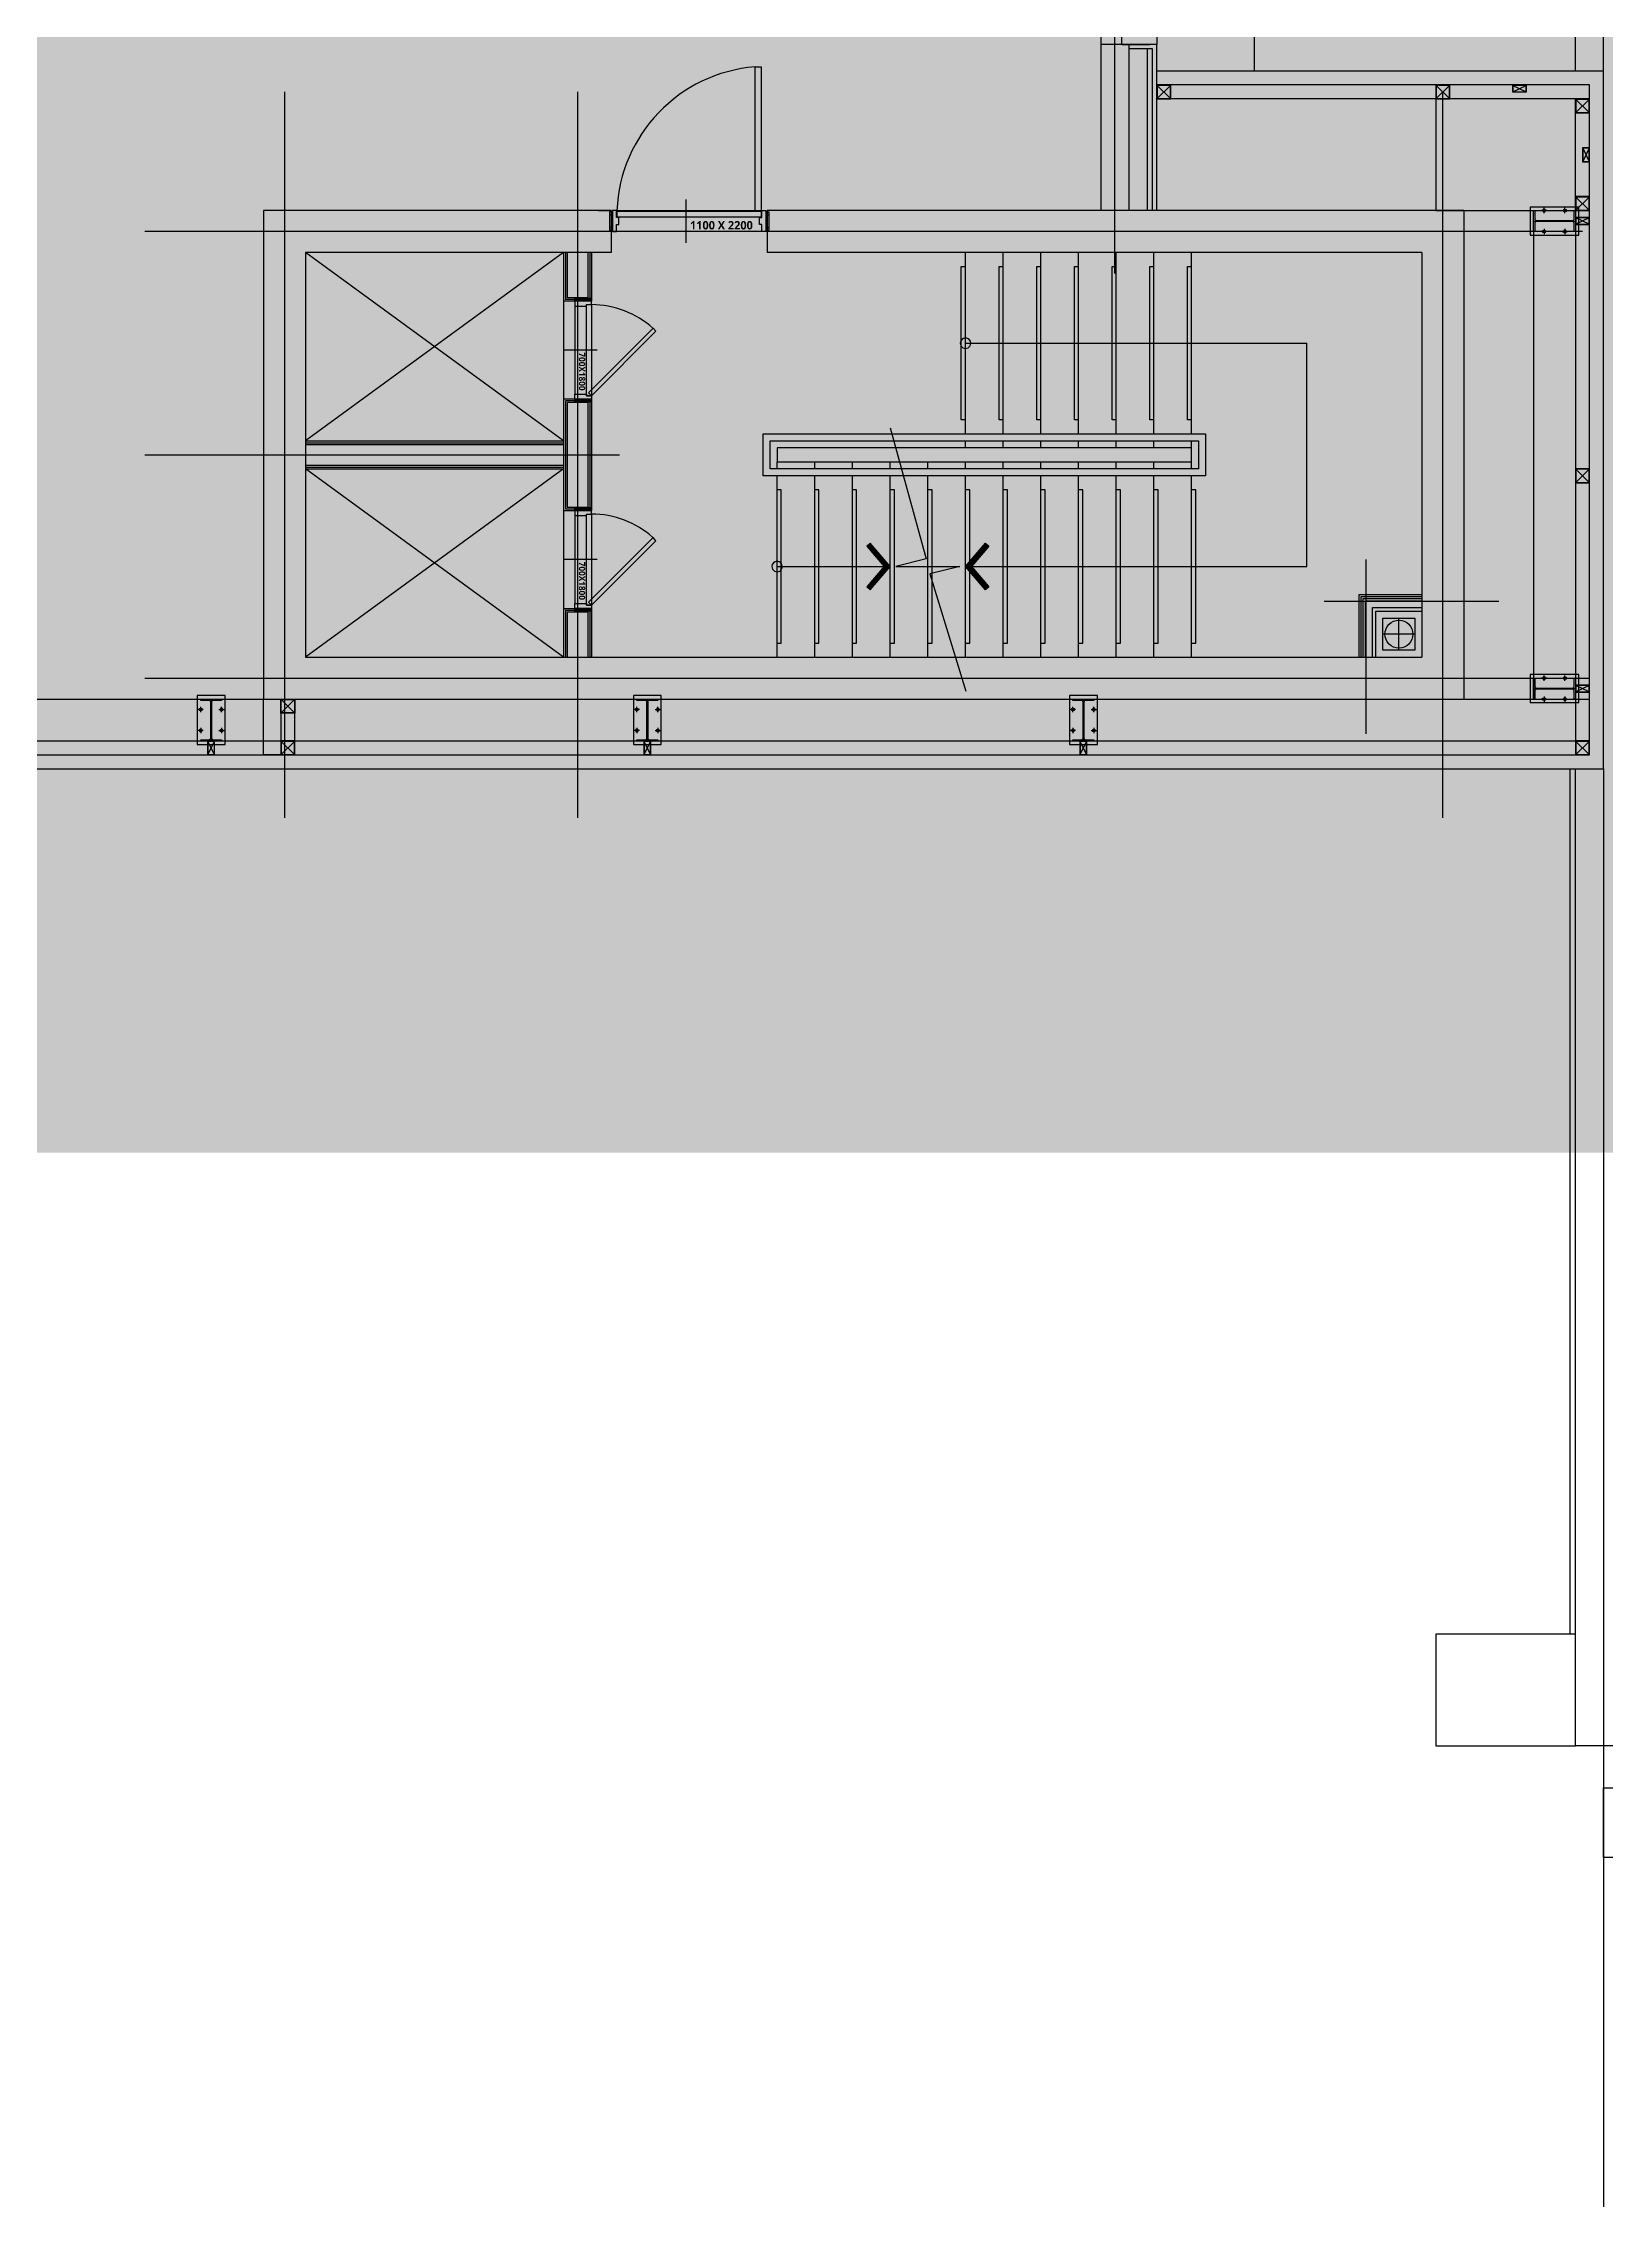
# Model space of a CAD drawing. Header units: millimetres. Extents: x 0 to 356400, y 0 to 68257.
# Drawn here: x 21937 to 22385, y 6091 to 6710 of the extents above; entities that cross this region are included whole.
import ezdxf
from ezdxf.enums import TextEntityAlignment as Align

# ---------------------------------------------------------------- set-up
doc = ezdxf.new("R2010")
doc.units = ezdxf.units.MM
doc.header["$LTSCALE"] = 75
doc.linetypes.add('HID', pattern=[2.3, 1.5, -0.8])
for name, color, linetype in [('1', 7, 'Continuous'), ('6', 6, 'Continuous'), ('8', 8, 'Continuous'), ('AA-XXXX-TXT1', 2, 'Continuous'), ('SS-PLATE', 32, 'Continuous')]:
    doc.layers.add(name, color=color, linetype=linetype)
doc.styles.add('SHP-나눔bo', font='')
doc.styles.get('SHP-나눔bo').set_extended_font_data('NanumGothic', bold=True)

# ---------------------------------------------------------------- blocks, each defined once
blk = doc.blocks.new('BOLT')
at = {"layer": '1', "color": 251}
for p, q in [((-21, 0), (21, 0)), ((0, -21), (0, 21))]:
    blk.add_line(p, q, dxfattribs=at)
at = {"layer": '6', "color": 251}
blk.add_circle((0, 0), 11, dxfattribs=at)
blk = doc.blocks.new('WC2_BP')
at = {"layer": 'SS-PLATE', "color": 251, "ltscale": 0.05}
blk.add_lwpolyline([(-175, -100), (175, -100), (175, 100), (-175, 100)], close=True, dxfattribs=at)
at = {"linetype": 'HID', "yscale": 0.909090909090909, "zscale": 0.909090909090909}
for p, xscale in [((-75, 75), -0.909090909090909), ((75, 75), 0.909090909090909)]:
    blk.add_blockref('BOLT', p, dxfattribs=dict(at, xscale=xscale))
at = {"linetype": 'HID', "yscale": 0.909090909090909, "zscale": 0.909090909090909, "rotation": 180}
for p, xscale in [((-75, -75), 0.909090909090909), ((75, -75), -0.909090909090909)]:
    blk.add_blockref('BOLT', p, dxfattribs=dict(at, xscale=xscale))
blk = doc.blocks.new('G$C7369CDF7')
at = {"layer": '8'}
for p, q in [((28630, 72750), (28630, 57850)), ((28930, 58050), (28930, 72750)), ((29430, 72750), (29430, 58050)), ((16630, 58050), (10230, 58050)), ((21630, 58050), (16630, 58050)), ((16630, 58050), (16630, 54850)), ((21630, 45550), (21630, 58050)), ((21630, 58050), (97030, 58050)), ((29430, 58050), (28930, 58050)), ((16630, 57850), (10230, 57850)), ((21530, 57950), (16730, 57950)), ((16730, 57950), (16730, 54850)), ((16930, 57950), (16830, 57950)), ((16830, 57950), (16830, 57850)), ((17630, 57850), (16830, 57850)), ((16830, 57850), (16830, 56850)), ((16830, 57850), (16930, 57850)), ((16833, 57852), (16928, 57948)), ((16833, 57948), (16928, 57852)), ((16928, 57948), (16833, 57948)), ((16833, 57948), (16833, 57852)), ((16833, 57852), (16928, 57852)), ((16928, 57852), (16928, 57948)), ((16930, 57850), (16930, 57950)), ((17280, 57950, -103000), (17180, 57950, -103000)), ((17180, 57950, -103000), (17180, 57900, -103000)), ((17180, 57900, -103000), (17280, 57900, -103000)), ((17183, 57902, -103000), (17278, 57948, -103000)), ((17183, 57948, -103000), (17278, 57902, -103000)), ((17278, 57948, -103000), (17183, 57948, -103000)), ((17183, 57948, -103000), (17183, 57902, -103000)), ((17183, 57902, -103000), (17278, 57902, -103000)), ((17278, 57902, -103000), (17278, 57948, -103000)), ((17280, 57900, -103000), (17280, 57950, -103000)), ((17630, 57950), (17530, 57950)), ((17530, 57950), (17530, 57850)), ((17530, 57850), (17630, 57850)), ((17533, 57852), (17628, 57948)), ((17533, 57948), (17628, 57852)), ((17628, 57948), (17533, 57948)), ((17533, 57948), (17533, 57852)), ((17533, 57852), (17628, 57852)), ((17628, 57852), (17628, 57948)), ((17630, 57850), (17630, 57950)), ((17630, 56850), (17630, 57850)), ((17683, 57948, -103000), (17728, 57852, -103000)), ((17728, 57948, -103000), (17683, 57852, -103000)), ((17705, 57550, -103000), (17705, 57850, -103000)), ((17780, 57900), (17780, 47600)), ((17780, 57850), (21430, 57850)), ((19580, 57950), (19480, 57950)), ((19480, 57950), (19480, 57850)), ((19480, 57850), (19580, 57850)), ((19483, 57852), (19578, 57948)), ((19483, 57948), (19578, 57852)), ((19578, 57948), (19483, 57948)), ((19483, 57948), (19483, 57852)), ((19483, 57852), (19578, 57852)), ((19578, 57852), (19578, 57948)), ((19580, 57850), (19580, 57950)), ((20980, 56900), (20980, 57950)), ((20980, 47600), (20980, 57900)), ((21033, 57948, -103000), (21078, 57852, -103000)), ((21078, 57948, -103000), (21033, 57852, -103000)), ((21055, 57550, -103000), (21055, 57850, -103000)), ((21130, 45550), (21130, 57950)), ((21430, 45550), (21430, 57950)), ((21530, 57950), (21430, 57950)), ((21430, 57950), (21430, 57850)), ((21430, 57850), (21530, 57850)), ((21433, 57852), (21528, 57948)), ((21433, 57948), (21528, 57852)), ((21528, 57948), (21433, 57948)), ((21433, 57948), (21433, 57852)), ((21433, 57852), (21528, 57852)), ((21528, 57852), (21528, 57948)), ((21530, 45550), (21530, 57950)), ((21530, 57850), (21530, 57950)), ((27830, 57850), (21630, 57850)), ((28630, 57850), (27830, 57850)), ((27830, 57850), (27830, 56850)), ((28630, 56850), (28630, 57850)), ((17702, 57700, -103000), (17709, 57700, -103000)), ((21052, 57700, -103000), (21059, 57700, -103000)), ((27830, 57812), (21630, 57812)), ((17780, 57550), (21130, 57550)), ((16780, 57500, -103000), (16730, 57500, -103000)), ((16730, 57500, -103000), (16730, 57400, -103000)), ((16730, 57400, -103000), (16780, 57400, -103000)), ((16778, 57402, -103000), (16733, 57498, -103000)), ((16733, 57402, -103000), (16778, 57498, -103000)), ((16778, 57498, -103000), (16733, 57498, -103000)), ((16733, 57498, -103000), (16733, 57402, -103000)), ((16733, 57402, -103000), (16778, 57402, -103000)), ((16778, 57402, -103000), (16778, 57498, -103000)), ((16780, 57400, -103000), (16780, 57500, -103000)), ((20430, 57300), (20430, 56050)), ((16830, 57050), (16830, 54850)), ((17630, 57050), (21130, 57050)), ((17630, 57050), (17630, 52060)), ((21130, 48450), (21130, 57050)), ((16830, 56950), (16730, 56950)), ((16730, 56950), (16730, 56850)), ((16733, 56852), (16828, 56948)), ((16733, 56948), (16828, 56852)), ((16828, 56948), (16733, 56948)), ((16733, 56948), (16733, 56852)), ((21980, 56900), (16780, 56900)), ((16828, 56852), (16828, 56948)), ((16830, 56850), (16830, 56950)), ((16730, 56850), (16830, 56850)), ((16733, 56852), (16828, 56852)), ((16830, 56850), (17630, 56850)), ((17930, 56750), (20830, 56750)), ((17930, 56750), (17930, 52060)), ((20380, 56300), (20380, 56750)), ((20395, 56315), (20395, 56750)), ((20410, 56330), (20410, 56750)), ((20425, 56345), (20425, 56750)), ((20475, 56395), (20475, 56750)), ((20500, 56420), (20500, 56750)), ((20830, 48750), (20830, 56750)), ((27830, 56850), (28630, 56850)), ((20550, 56470), (20550, 56700)), ((20550, 56700), (20780, 56700)), ((20780, 56585), (20550, 56585)), ((20665, 56700), (20665, 56470)), ((20780, 56700), (20780, 56470)), ((20780, 56470), (20550, 56470)), ((21380, 56350), (20130, 56350)), ((20830, 56300), (20380, 56300)), ((20830, 56315), (20395, 56315)), ((20830, 56330), (20410, 56330)), ((20830, 56345), (20425, 56345)), ((20830, 56395), (20475, 56395)), ((20830, 56420), (20500, 56420)), ((18580, 53480), (18580, 55925)), ((20180, 55925), (18580, 55925)), ((20180, 53480), (20180, 55925)), ((16630, 55550), (5730, 55550)), ((19230, 52030), (19230, 55200)), ((19230, 55200), (19530, 55200)), ((19530, 55200), (19530, 52030)), ((19230, 55100), (17930, 55100)), ((18030, 55070), (18030, 55100)), ((19130, 55070), (18030, 55070)), ((19130, 55100), (19130, 55070)), ((19280, 52080), (19280, 55150)), ((19280, 55150), (19480, 55150)), ((19330, 55100), (19280, 55100)), ((19430, 55100), (19330, 55100)), ((19330, 55100), (19330, 52130)), ((19480, 55100), (19430, 55100)), ((19430, 52130), (19430, 55100)), ((19480, 55150), (19480, 52080)), ((20830, 55100), (19530, 55100)), ((20730, 55130), (19630, 55130)), ((19630, 55130), (19630, 55100)), ((20730, 55100), (20730, 55130)), ((16830, 54950), (16730, 54950)), ((16730, 54950), (16730, 54850)), ((16733, 54852), (16828, 54948)), ((16733, 54948), (16828, 54852)), ((16828, 54948), (16733, 54948)), ((16733, 54948), (16733, 54852)), ((16828, 54852), (16828, 54948)), ((16830, 54850), (16830, 54950)), ((15220, 54850), (16440, 54850)), ((17630, 54850), (16440, 54850)), ((16440, 54850), (16440, 54650)), ((16440, 54600), (16440, 54800)), ((17630, 54820), (16470, 54820)), ((16470, 54820), (16470, 54650)), ((17630, 54785), (16470, 54785)), ((16730, 54850), (16830, 54850)), ((16733, 54852), (16828, 54852)), ((19230, 54830), (17930, 54830)), ((18030, 54800), (18030, 54830)), ((19130, 54800), (18030, 54800)), ((19130, 54830), (19130, 54800)), ((19330, 54830), (19280, 54830)), ((19480, 54830), (19430, 54830)), ((20830, 54830), (19530, 54830)), ((20730, 54860), (19630, 54860)), ((19630, 54860), (19630, 54830)), ((20730, 54830), (20730, 54860)), ((16440, 54600), (15220, 54600)), ((16440, 54650), (17630, 54650)), ((16440, 54650), (16440, 54450)), ((20730, 54590), (19630, 54590)), ((19630, 54590), (19630, 54560)), ((20730, 54560), (20730, 54590)), ((18080, 54550), (6230, 54550)), ((15220, 54450), (16440, 54450)), ((16440, 54450), (17630, 54450)), ((19230, 54560), (17930, 54560)), ((18030, 54530), (18030, 54560)), ((19130, 54530), (18030, 54530)), ((19130, 54560), (19130, 54530)), ((19330, 54560), (19280, 54560)), ((19480, 54560), (19430, 54560)), ((20830, 54560), (19530, 54560)), ((19230, 54290), (17930, 54290)), ((18030, 54260), (18030, 54290)), ((19130, 54290), (19130, 54260)), ((19330, 54290), (19280, 54290)), ((19480, 54290), (19430, 54290)), ((20830, 54290), (19530, 54290)), ((20730, 54320), (19630, 54320)), ((19630, 54320), (19630, 54290)), ((20730, 54290), (20730, 54320)), ((21130, 54325, -103000), (21430, 54325, -103000)), ((21280, 54328, -103000), (21280, 54322, -103000)), ((21528, 54348, -103000), (21433, 54302, -103000)), ((21528, 54302, -103000), (21433, 54348, -103000)), ((19130, 54260), (18030, 54260)), ((19230, 54020), (17930, 54020)), ((18030, 53990), (18030, 54020)), ((19130, 53990), (18030, 53990)), ((19130, 54020), (19130, 53990)), ((19330, 54020), (19280, 54020)), ((19480, 54020), (19430, 54020)), ((20830, 54020), (19530, 54020)), ((20730, 54050), (19630, 54050)), ((19630, 54050), (19630, 54020)), ((20730, 54020), (20730, 54050)), ((19230, 53750), (17930, 53750)), ((18030, 53720), (18030, 53750)), ((19130, 53720), (18030, 53720)), ((19130, 53750), (19130, 53720)), ((19330, 53750), (19280, 53750)), ((19480, 53750), (19430, 53750)), ((20830, 53750), (19530, 53750)), ((20730, 53780), (19630, 53780)), ((19630, 53780), (19630, 53750)), ((20012, 53622), (20034, 53647)), ((20034, 53647), (20180, 53524)), ((20180, 53524), (20326, 53647)), ((20326, 53647), (20348, 53622)), ((20730, 53750), (20730, 53780)), ((20730, 53510), (19630, 53510)), ((19630, 53510), (19630, 53480)), ((20180, 53480), (20012, 53622)), ((20348, 53622), (20180, 53480)), ((20730, 53480), (20730, 53510)), ((19230, 53480), (17930, 53480)), ((18030, 53450), (18030, 53480)), ((19130, 53450), (18030, 53450)), ((19130, 53480), (19130, 53450)), ((19330, 53480), (19280, 53480)), ((19480, 53480), (19430, 53480)), ((20830, 53480), (19530, 53480)), ((20180, 52981), (20180, 53439)), ((20180, 53439), (20233, 53225)), ((20233, 53225), (21073, 53482)), ((19187, 52940), (20126, 53198)), ((19480, 53210), (19430, 53210)), ((20830, 53210), (19530, 53210)), ((20730, 53240), (19630, 53240)), ((19630, 53240), (19630, 53210)), ((20126, 53198), (20180, 52981)), ((20730, 53210), (20730, 53240)), ((19480, 52940), (19430, 52940)), ((20830, 52940), (19530, 52940)), ((20730, 52970), (19630, 52970)), ((19630, 52970), (19630, 52940)), ((20180, 52940), (20012, 52798)), ((20034, 52773), (20180, 52896)), ((20180, 52130), (20180, 52940)), ((20348, 52798), (20180, 52940)), ((20180, 52896), (20326, 52773)), ((20730, 52940), (20730, 52970)), ((20012, 52798), (20034, 52773)), ((20326, 52773), (20348, 52798)), ((19480, 52670), (19430, 52670)), ((20830, 52670), (19530, 52670)), ((20730, 52700), (19630, 52700)), ((19630, 52700), (19630, 52670)), ((20730, 52670), (20730, 52700)), ((20730, 52430), (19630, 52430)), ((19630, 52430), (19630, 52400)), ((20730, 52400), (20730, 52430)), ((19480, 52400), (19430, 52400)), ((20830, 52400), (19530, 52400)), ((19330, 52130), (19430, 52130)), ((19480, 52130), (19430, 52130)), ((20830, 52130), (19530, 52130)), ((20730, 52160), (19630, 52160)), ((19630, 52160), (19630, 52130)), ((20730, 52130), (20730, 52160)), ((17630, 52060), (17930, 52060)), ((17630, 50980), (17630, 52020)), ((17640, 52070), (17770, 52070)), ((17640, 52050), (17640, 52070)), ((17640, 52060), (17770, 52060)), ((17640, 52050), (17770, 52050)), ((17660, 52050), (17660, 52070)), ((17750, 52050), (17750, 52070)), ((17770, 52050), (17770, 52070)), ((17780, 52020), (17780, 50980)), ((19530, 52030), (19230, 52030)), ((19480, 52080), (19280, 52080)), ((17550, 51475), (17860, 51475)), ((18472, 51241), (18935, 50778)), ((18495, 51262), (18957, 50800)), ((19972, 51241), (20435, 50778)), ((19995, 51262), (20457, 50800)), ((21130, 51200, -103000), (21430, 51200, -103000)), ((21280, 51203, -103000), (21280, 51197, -103000)), ((21528, 51223, -103000), (21433, 51177, -103000)), ((21528, 51177, -103000), (21433, 51223, -103000)), ((17630, 50940), (17630, 48450)), ((17630, 50940), (17930, 50940)), ((17630, 50850), (17630, 50940)), ((17640, 50950), (17640, 50930)), ((17640, 50950), (17770, 50950)), ((17640, 50940), (17770, 50940)), ((17640, 50930), (17770, 50930)), ((17660, 50950), (17660, 50930)), ((17750, 50950), (17750, 50930)), ((17770, 50950), (17770, 50930)), ((17930, 50940), (17930, 48750)), ((19380, 47600), (19380, 51000)), ((17930, 50800), (18280, 50800)), ((17930, 50788), (18268, 50788)), ((17930, 50775), (18255, 50775)), ((18255, 50775), (18255, 50625)), ((18260, 50800), (18260, 50680)), ((18280, 50800), (18260, 50800)), ((18280, 50790), (18260, 50790)), ((18268, 50788), (18268, 50613)), ((18270, 50800), (18270, 50680)), ((18280, 50800), (18280, 50600)), ((18304, 50800), (18280, 50800)), ((18280, 50800), (18280, 50680)), ((18280, 50790), (18280, 50680)), ((18304, 50765), (18304, 50800)), ((18315, 50765), (18304, 50765)), ((18315, 50680), (18315, 50765)), ((18630, 50840), (18630, 50602)), ((18957, 50800), (18935, 50778)), ((18945, 50765), (18957, 50765)), ((18945, 50680), (18945, 50765)), ((18957, 50765), (18957, 50800)), ((18957, 50800), (18980, 50800)), ((18980, 50800), (19780, 50800)), ((18980, 50800), (18980, 50600)), ((18980, 50800), (18980, 50680)), ((18980, 50800), (18980, 50680)), ((19000, 50800), (18980, 50800)), ((19000, 50790), (18980, 50790)), ((18990, 50800), (18990, 50680)), ((18993, 50788), (19768, 50788)), ((18993, 50788), (18993, 50613)), ((19000, 50800), (19000, 50680)), ((19005, 50775), (19755, 50775)), ((19005, 50775), (19005, 50625)), ((19755, 50625), (19755, 50775)), ((19760, 50800), (19760, 50680)), ((19780, 50800), (19760, 50800)), ((19780, 50790), (19760, 50790)), ((19768, 50613), (19768, 50788)), ((19770, 50800), (19770, 50680)), ((19780, 50600), (19780, 50800)), ((19804, 50800), (19780, 50800)), ((19780, 50800), (19780, 50680)), ((19780, 50790), (19780, 50680)), ((19804, 50765), (19804, 50800)), ((19815, 50765), (19804, 50765)), ((19815, 50680), (19815, 50765)), ((20130, 50840), (20130, 50602)), ((20457, 50800), (20435, 50778)), ((20445, 50765), (20457, 50765)), ((20445, 50680), (20445, 50765)), ((20457, 50765), (20457, 50800)), ((20457, 50800), (20480, 50800)), ((20480, 50800), (20830, 50800)), ((20480, 50600), (20480, 50800)), ((20480, 50800), (20480, 50680)), ((20480, 50800), (20480, 50680)), ((20500, 50800), (20480, 50800)), ((20500, 50790), (20480, 50790)), ((20490, 50800), (20490, 50680)), ((20493, 50788), (20830, 50788)), ((20493, 50613), (20493, 50788)), ((20500, 50800), (20500, 50680)), ((20505, 50775), (20830, 50775)), ((20505, 50625), (20505, 50775)), ((16780, 50700), (21980, 50700)), ((17930, 50625), (18255, 50625)), ((17930, 50613), (18268, 50613)), ((17930, 50600), (18280, 50600)), ((19280, 50600), (17930, 48750)), ((17930, 50600), (19280, 48750)), ((18280, 50700), (18260, 50700)), ((18280, 50680), (18260, 50680)), ((18280, 50680), (18315, 50680)), ((18280, 50600), (18980, 50600)), ((18298, 50680), (18945, 50680)), ((18980, 50680), (18945, 50680)), ((19000, 50700), (18980, 50700)), ((19000, 50680), (18980, 50680)), ((18980, 50600), (19780, 50600)), ((18993, 50613), (19768, 50613)), ((19005, 50625), (19755, 50625)), ((19280, 48750), (19280, 50600)), ((19293, 48750), (19293, 50600)), ((19305, 48750), (19305, 50600)), ((19455, 48750), (19455, 50600)), ((19468, 48750), (19468, 50600)), ((19480, 48750), (19480, 50600)), ((20830, 50600), (19480, 48750)), ((19480, 50600), (20830, 48750)), ((19780, 50700), (19760, 50700)), ((19780, 50680), (19760, 50680)), ((19780, 50680), (19815, 50680)), ((19780, 50600), (20480, 50600)), ((19798, 50680), (20445, 50680)), ((20480, 50680), (20445, 50680)), ((20500, 50700), (20480, 50700)), ((20500, 50680), (20480, 50680)), ((20480, 50600), (20830, 50600)), ((20493, 50613), (20830, 50613)), ((20505, 50625), (20830, 50625)), ((17930, 48750), (20830, 48750)), ((16780, 48600), (21980, 48600)), ((20980, 48600), (21530, 48600)), ((21430, 48675), (21130, 48675)), ((21130, 48575), (21130, 48675)), ((21130, 48675), (21230, 48675)), ((21130, 48450), (21130, 48575)), ((21130, 48575), (21530, 48575)), ((21230, 48575), (21130, 48575)), ((21228, 48577), (21133, 48673)), ((21228, 48673), (21133, 48577)), ((21133, 48577), (21133, 48673)), ((21133, 48673), (21228, 48673)), ((21228, 48577), (21133, 48577)), ((21228, 48673), (21228, 48577)), ((21230, 48675), (21230, 48575)), ((21530, 48675), (21430, 48675)), ((21430, 48675), (21430, 48575)), ((21430, 48575), (21530, 48575)), ((21433, 48577), (21528, 48673)), ((21433, 48673), (21528, 48577)), ((21528, 48673), (21433, 48673)), ((21433, 48673), (21433, 48577)), ((21433, 48577), (21528, 48577)), ((21528, 48577), (21528, 48673)), ((21530, 48575), (21530, 48675)), ((21530, 48575), (21530, 48450)), ((17630, 48450), (21130, 48450)), ((21530, 48450), (21130, 48450)), ((21528, 48098, -103000), (21433, 48052, -103000)), ((21528, 48052, -103000), (21433, 48098, -103000)), ((21130, 48075, -103000), (21430, 48075, -103000)), ((21280, 48078, -103000), (21280, 48072, -103000))]:
    blk.add_line(p, q, dxfattribs=at)
at = {"layer": '8', "elevation": -103000}
for points in [[(17630, 57550), (17630, 57559), (17689, 57559, 0.414214), (17702, 57572), (17702, 57828, 0.414214), (17689, 57841), (17630, 57841), (17630, 57850), (17780, 57850), (17780, 57841), (17722, 57841, 0.414214), (17709, 57828), (17709, 57572, 0.414214), (17722, 57559), (17780, 57559), (17780, 57550)], [(20980, 57550), (20980, 57559), (21039, 57559, 0.414214), (21052, 57572), (21052, 57828, 0.414214), (21039, 57841), (20980, 57841), (20980, 57850), (21130, 57850), (21130, 57841), (21072, 57841, 0.414214), (21059, 57828), (21059, 57572, 0.414214), (21072, 57559), (21130, 57559), (21130, 57550)], [(21130, 54400), (21139, 54400), (21139, 54341, 0.414214), (21152, 54328), (21408, 54328, 0.414214), (21421, 54341), (21421, 54400), (21430, 54400), (21430, 54250), (21421, 54250), (21421, 54309, 0.414214), (21408, 54322), (21152, 54322, 0.414214), (21139, 54309), (21139, 54250), (21130, 54250)], [(21130, 51275), (21139, 51275), (21139, 51216, 0.414214), (21152, 51203), (21408, 51203, 0.414214), (21421, 51216), (21421, 51275), (21430, 51275), (21430, 51125), (21421, 51125), (21421, 51184, 0.414214), (21408, 51197), (21152, 51197, 0.414214), (21139, 51184), (21139, 51125), (21130, 51125)], [(21130, 48150), (21139, 48150), (21139, 48091, 0.414214), (21152, 48078), (21408, 48078, 0.414214), (21421, 48091), (21421, 48150), (21430, 48150), (21430, 48000), (21421, 48000), (21421, 48059, 0.414214), (21408, 48072), (21152, 48072, 0.414214), (21139, 48059), (21139, 48000), (21130, 48000)]]:
    blk.add_lwpolyline(points, format="xyb", close=True, dxfattribs=at)
for points in [[(17680, 57950), (17680, 57850), (17730, 57850), (17730, 57950)], [(17683, 57948), (17683, 57852), (17728, 57852), (17728, 57948)], [(21030, 57950), (21030, 57850), (21080, 57850), (21080, 57950)], [(21033, 57948), (21033, 57852), (21078, 57852), (21078, 57948)], [(21530, 54350), (21430, 54350), (21430, 54300), (21530, 54300)], [(21528, 54348), (21433, 54348), (21433, 54302), (21528, 54302)], [(21530, 51225), (21430, 51225), (21430, 51175), (21530, 51175)], [(21528, 51223), (21433, 51223), (21433, 51177), (21528, 51177)], [(21530, 48100), (21430, 48100), (21430, 48050), (21530, 48050)], [(21528, 48098), (21433, 48098), (21433, 48052), (21528, 48052)]]:
    blk.add_lwpolyline(points, close=True, dxfattribs=at)
at = {"layer": '8'}
for points in [[(16599, 52017), (17633, 52017), (17633, 51972), (16599, 51972)], [(17678, 52017), (17678, 50983), (17633, 50983), (17633, 52017)], [(18957, 50800), (18957, 50765), (18304, 50765), (18304, 50800)], [(20457, 50800), (20457, 50765), (19804, 50765), (19804, 50800)]]:
    blk.add_lwpolyline(points, close=True, dxfattribs=at)
for points in [[(17760, 52050), (17780, 52050), (17780, 52020), (17730, 52020), (17730, 52005), (17680, 52005), (17680, 52020), (17630, 52020), (17630, 52050), (17650, 52050)], [(18495, 51262), (18472, 51241)], [(19995, 51262), (19972, 51241)], [(17760, 50950), (17780, 50950), (17780, 50980), (17730, 50980), (17730, 50995), (17680, 50995), (17680, 50980), (17630, 50980), (17630, 50950), (17650, 50950)]]:
    blk.add_lwpolyline(points, dxfattribs=at)
blk.add_circle((20665, 56585), 100, dxfattribs=at)
for centre, radius, start, end in [((18580, 53480), 37.5, 90, 270), ((18580, 53480), 37.5, 270, 90), ((20180, 52130), 37.5, 90, 270), ((20180, 52130), 37.5, 270, 90), ((17672, 52057), 1075, 184.5299, 267.8035), ((18972, 50797), 668, 138.3916, 179.7655), ((20472, 50797), 668, 138.3916, 179.7655)]:
    blk.add_arc(centre, radius, start, end, dxfattribs=at)
for points in [[(20034, 53647), (20012, 53622), (20180, 53524), (20180, 53480)], [(20180, 53524), (20180, 53480), (20326, 53647), (20348, 53622)], [(20034, 52773), (20012, 52798), (20180, 52896), (20180, 52940)], [(20180, 52896), (20180, 52940), (20326, 52773), (20348, 52798)]]:
    blk.add_solid(points, dxfattribs=at)
for p, rotation in [((17705, 57700, -103000), 89.99999999999993), ((21055, 57700, -103000), 89.99999999999993), ((21280, 54325, -103000), 359.9999999999999), ((21280, 51200, -103000), 359.9999999999999), ((21280, 48075, -103000), 359.9999999999999)]:
    blk.add_blockref('WC2_BP', p, dxfattribs=dict(at, rotation=rotation))
at = {"layer": '8', "style": 'SHP-나눔bo'}
blk.add_text('1100 X 2200', height=60, rotation=90, dxfattribs=at).set_placement((17765, 51731), align=Align.CENTER)
for p in [(18783, 50710), (20283, 50710)]:
    blk.add_text('700X1800', height=45, dxfattribs=at).set_placement(p, align=Align.CENTER)

msp = doc.modelspace()

# ---------------------------------------------------------------- hatches: boundary and pattern name
at = {"transparency": 33554687}
h = msp.add_hatch(color=254, dxfattribs=at)
h.dxf.hatch_style = 1
h.paths.add_polyline_path([(21827.37, 6804.7), (22443.17, 6804.7), (22443.17, 6416.88), (21827.37, 6416.88)])

# ---------------------------------------------------------------- linework, layer by layer
at = {"const_width": 50}
msp.add_lwpolyline([(21827.37, 6804.7), (22443.17, 6804.7), (22443.17, 6416.88), (21827.37, 6416.88)], close=True, dxfattribs=at)
at = {"layer": 'AA-XXXX-TXT1', "const_width": 30}
msp.add_lwpolyline([(21667.14, 6657.42), (21667.14, 6564.23), (22601.69, 6564.23), (22601.69, 6657.42)], dxfattribs=at)

# ---------------------------------------------------------------- block references
at = {"xscale": 0.04000000000000001, "yscale": 0.04000000000000001, "zscale": 0.04000000000000001, "rotation": 270}
msp.add_blockref('G$C7369CDF7', (20062.17, 7367.09), dxfattribs=at)

doc.saveas('drawing.dxf')
